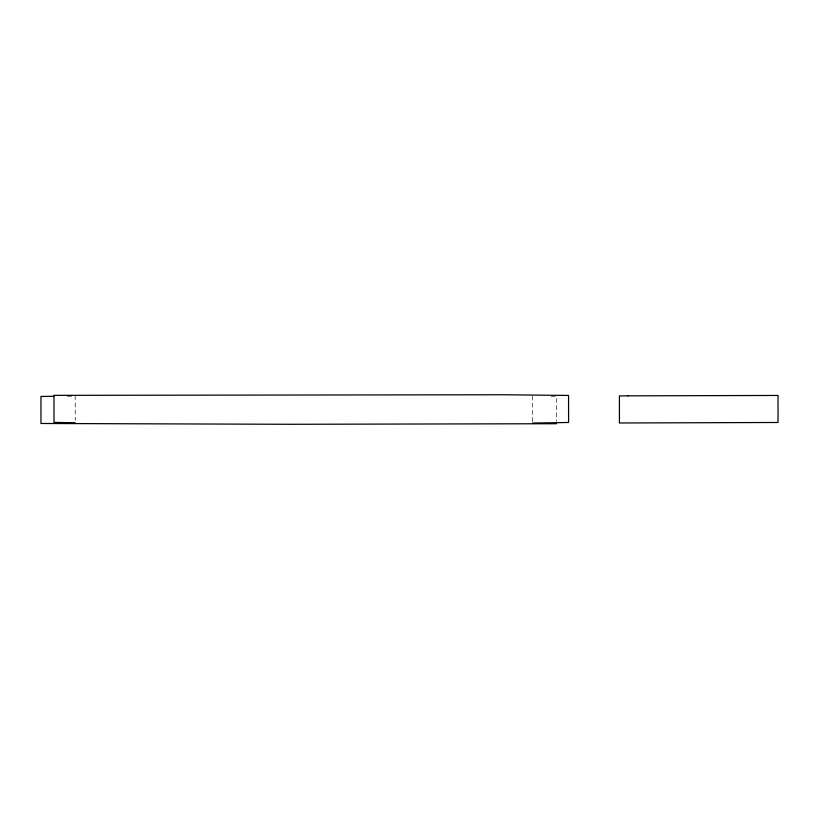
<?xml version="1.0" encoding="UTF-8"?>
<svg xmlns="http://www.w3.org/2000/svg" width="819" height="819" viewBox="0 0 819 819"><rect width="100%" height="100%" fill="white"/><g stroke="black" fill="none" stroke-linecap="round" stroke-linejoin="round"><path stroke-width="0.61" stroke-dasharray="4.09 3.07" d="M551.177 396.201L556.531 396.693L556.562 421.263M532.626 396.017L532.657 421.816M75.205 395.741L75.235 420.311"/><path stroke-width="1.23" d="M532.657 423.044L568.591 422.481L568.56 395.444L503.122 394.758L53.982 395.352L54.013 422.379L75.235 422.768M67.67 395.986L71.437 395.864M556.562 423.72L289.936 424.283L40.981 423.484L40.95 396.447L53.87 396.283M627.897 395.843L619.399 395.956L619.43 422.983L778.05 422.481L778.019 395.454L627.897 395.843"/></g></svg>
